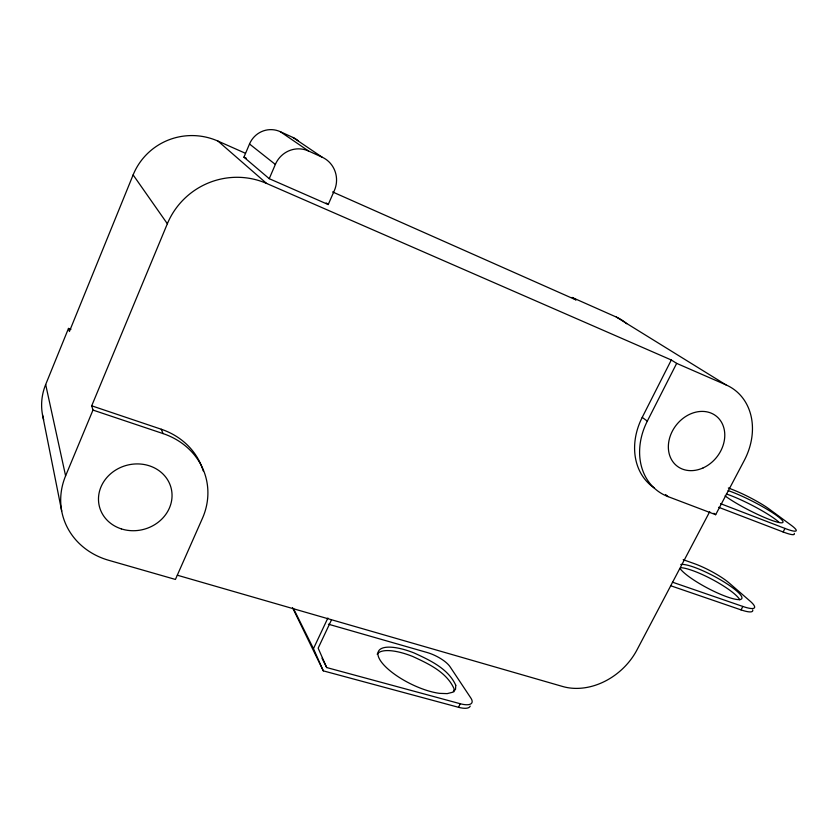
<?xml version="1.0" encoding="UTF-8"?>
<svg xmlns="http://www.w3.org/2000/svg" width="838" height="838" viewBox="0 0 838 838"><rect width="100%" height="100%" fill="white"/><g stroke="black" fill="none" stroke-linecap="round" stroke-linejoin="round"><path stroke-width="1.26" d="M453.84 691.895L454.049 688.71C446.581 672.024 428.312 663.675 412.589 656.416A42.937 14.927 26.5 0 0 377.163 654.206M43.691 419.828A62.714 57.759 -7.7 0 1 45.671 384.537L68.486 328.423L70.916 329.292M245.461 153.291L218.006 141.109A63.981 63.416 27 0 0 133.127 174.901L69.407 331.481L68.486 328.423M91.698 405.812L161.242 429.234L163.064 433.592A74.079 66.317 -14.7 0 1 202.408 518.387L175.425 579.446L108.678 560.287A74.079 66.317 -14.7 0 1 65.605 475.858L92.976 410.075L91.698 405.812L167.349 223.756A74.498 73.136 -31.6 0 1 266.599 183.438L671.311 359.994L676.664 363.367L725.949 384.851A63.499 51.642 -52 0 1 744.207 460.575L715.673 514.689L668.054 496.62L665.519 494.535M292.996 137.484L322.169 157.198A25.549 24.69 -72.5 0 1 334.32 190.655L328.224 204.535L269.239 178.683L243.931 157.177L249.514 144A23.81 23.213 -87.4 0 1 280.29 131.681L292.996 137.484A23.674 23.035 -82.7 0 1 298.119 140.711M269.239 178.683L275.346 164.447A25.685 24.92 -75.5 0 1 308.562 151.018L322.169 157.198M470.212 706.099A20.688 7.238 27.2 0 1 458.491 707.293L323.3 670.861L313.464 648.643L327.888 618.015M331.356 620.162L318.157 648.162L326.694 667.551L460.261 703.742A20.699 7.186 27.1 0 0 470.841 698.023L450.037 666.713A19.861 6.641 26.6 0 0 427.129 652.509L328.391 624.195M458.491 707.293L460.261 703.742M654.289 487.957A63.049 51.422 -52 0 1 642.222 417.376L671.311 359.994M668.054 496.62A63.499 51.642 -52 0 1 647.313 421.137L676.664 363.367M709.744 511.62L636.985 649.89A60.577 48.447 -41.7 0 1 562.686 686.5L177.352 575.224M670.547 585.699L741.012 609.875L742.866 606.461A29.875 5.74 28.1 0 0 750.01 601.056L729.343 583.143A28.995 5.468 27.8 0 0 694.231 563.607L683.19 559.679M718.658 507.283L783.111 531.962L785.007 528.453A30.262 4.033 27.3 0 0 791.072 525.164L769.095 508.98A29.372 3.844 27.2 0 0 733.187 489.853L728.358 487.957M92.976 410.075L163.064 433.592M672.411 582.159L742.866 606.461M720.565 503.659L785.007 528.453M243.931 157.177L246.33 158.235M725.949 384.851L616.349 317.078L572.092 297.438L576.083 299.952L332.592 191.944M280.29 131.681L308.562 151.018M642.222 417.376L647.313 421.137M326.202 202.943L328.224 204.535M249.514 144L275.346 164.447M713.892 513.275L715.673 514.689M218.006 141.109L266.599 183.438M133.127 174.901L167.349 223.756M322.012 658.228L326.694 667.551M293.478 608.535L313.464 648.643M323.3 670.861L292.514 607.634M45.671 384.537L65.605 475.858M42.518 414.873L61.698 511.065M161.242 429.234A73.482 65.888 -14.4 0 1 203.236 470.935M728.128 490.628A35.845 4.766 27.2 0 1 774.658 514.134A35.845 4.766 27.2 0 1 771.17 520.147A35.845 4.766 27.2 0 1 725.059 495.907M681.21 567.724A35.374 6.861 27.9 0 1 714.196 580.493A35.374 6.861 27.9 0 1 739.786 599.851M680.76 564.529A35.385 6.777 27.9 0 1 729.51 585.521A35.385 6.777 27.9 0 1 728.306 597.285A35.385 6.777 27.9 0 1 680.32 568.876M616.349 317.078A54.7 46.907 -53.6 0 1 626.719 323.73M726.347 493.991A35.825 4.85 27.2 0 1 779.141 522.43M752.713 609.875A29.854 5.814 28.1 0 1 741.012 609.875M794.225 533.324A30.252 4.117 27.4 0 1 783.111 531.962M455.767 685.254L455.516 689.391L452.614 692.261L447.209 693.623L439.636 693.372A42.958 14.812 26.5 0 1 380.232 660.313A42.958 14.812 26.5 0 1 414.244 653.022C429.967 660.292 448.225 668.619 455.767 685.254M121.321 528.883A37.029 33.143 -14.8 0 0 171.717 491.026A37.029 33.143 -14.8 0 0 112.753 472.056A37.029 33.143 -14.8 0 0 121.321 528.883M703.155 467.887A31.739 25.81 -51.9 0 0 717.024 416.769A31.739 25.81 -51.9 0 0 669.51 438.41A31.739 25.81 -51.9 0 0 703.155 467.887"/></g></svg>
